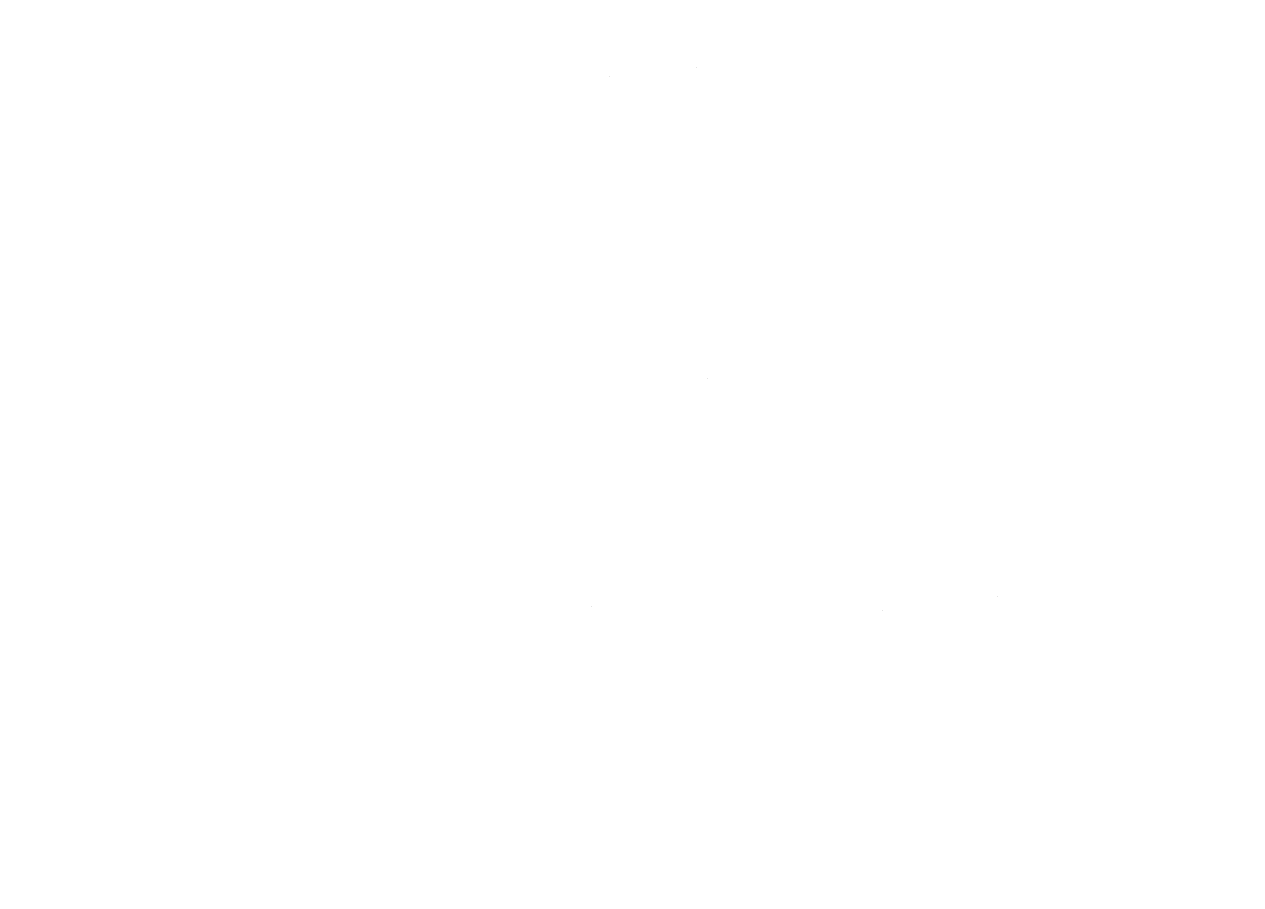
# Model space of a CAD drawing. Extents: x 0.2 to 49.5, y 17.6 to 52.5.
# Drawn here: x 41.946 to 43.471, y 48.67 to 49.749 of the extents above; entities that cross this region are included whole.
import ezdxf

# ---------------------------------------------------------------- set-up
doc = ezdxf.new("R2010")
doc.units = 0
doc.layers.get('0').update_dxf_attribs({"linetype": 'CONTINUOUS'})

msp = doc.modelspace()

# ---------------------------------------------------------------- linework, layer by layer
at = {"color": 7, "const_width": 0.0000000783}
for points in [[(41.9397, 49.5997), (41.9465, 49.6023), (41.9525, 49.6057), (41.9574, 49.6098), (41.9612, 49.6146), (41.9642, 49.62), (41.9665, 49.626), (41.9681, 49.6327), (41.9688, 49.6384), (41.9692, 49.6463), (41.9693, 49.6565), (41.9693, 49.7454), (41.9473, 49.7454), (41.9473, 49.6575), (41.947, 49.6483), (41.9461, 49.6409)], [(42.0513, 49.7235), (42.0545, 49.7452), (42.0485, 49.7464), (42.0429, 49.7471), (42.0378, 49.7473), (42.0304, 49.7469), (42.0242, 49.7455), (42.0192, 49.7431), (42.0152, 49.74), (42.0121, 49.7363), (42.0099, 49.732), (42.0084, 49.7257), (42.0075, 49.7161), (42.0072, 49.7031), (42.0072, 49.6199), (41.991, 49.6199), (41.991, 49.6008), (42.0072, 49.6008), (42.0072, 49.565), (42.0291, 49.5503), (42.0291, 49.6008), (42.0513, 49.6008), (42.0513, 49.6199), (42.0291, 49.6199), (42.0291, 49.7044), (42.0292, 49.7106), (42.0296, 49.7151), (42.0303, 49.7179), (42.0312, 49.7198), (42.0325, 49.7214), (42.0341, 49.7227), (42.0361, 49.7237), (42.0386, 49.7243), (42.0416, 49.7245), (42.0443, 49.7244), (42.0475, 49.724), (42.0513, 49.7235)], [(42.0646, 49.6731), (42.0669, 49.6487), (42.0736, 49.6288), (42.0847, 49.6136), (42.0967, 49.6047), (42.1104, 49.5994), (42.1257, 49.5976), (42.1425, 49.5998), (42.1571, 49.6063), (42.1695, 49.6171), (42.179, 49.6318), (42.1847, 49.6498), (42.1866, 49.6711), (42.1857, 49.6884), (42.1832, 49.703), (42.179, 49.715), (42.1732, 49.7249), (42.1659, 49.7332), (42.1571, 49.7398), (42.1472, 49.7448), (42.1367, 49.7477), (42.1257, 49.7487), (42.1086, 49.7465), (42.0939, 49.74), (42.0815, 49.7292), (42.0721, 49.7143), (42.0665, 49.6956), (42.0646, 49.6731)], [(42.3015, 49.6989), (42.3243, 49.702), (42.3197, 49.7157), (42.313, 49.7272), (42.3043, 49.7364), (42.2937, 49.7432), (42.2813, 49.7473), (42.2671, 49.7487), (42.2493, 49.7465), (42.2342, 49.74), (42.2218, 49.7292), (42.2125, 49.7144), (42.2069, 49.6961), (42.2051, 49.6744), (42.2069, 49.6519), (42.2126, 49.633), (42.222, 49.6177), (42.2344, 49.6065), (42.249, 49.5998), (42.2658, 49.5976), (42.2822, 49.5998), (42.2964, 49.6064), (42.3085, 49.6173), (42.3177, 49.6323), (42.3232, 49.6508), (42.325, 49.6729), (42.325, 49.6746), (42.325, 49.6767), (42.3249, 49.6794), (42.2278, 49.6794), (42.2297, 49.694), (42.2338, 49.7062), (42.24, 49.7159), (42.2478, 49.7229), (42.2569, 49.7271), (42.2672, 49.7285), (42.2749, 49.7278), (42.2818, 49.7254), (42.2879, 49.7215), (42.2932, 49.7158), (42.2977, 49.7083), (42.3015, 49.6989)], [(42.3431, 49.7023), (42.365, 49.6985), (42.3669, 49.7074), (42.3703, 49.7149), (42.3752, 49.7208), (42.3815, 49.7251), (42.3893, 49.7277), (42.3986, 49.7285), (42.4079, 49.7278), (42.4154, 49.7255), (42.4212, 49.7217), (42.4253, 49.7168), (42.4277, 49.7114), (42.4285, 49.7055), (42.4278, 49.7004), (42.4257, 49.696), (42.4221, 49.6925), (42.4175, 49.6901), (42.41, 49.6873), (42.3995, 49.6842), (42.385, 49.6798), (42.3738, 49.6759), (42.3659, 49.6724), (42.3601, 49.6687), (42.3554, 49.6641), (42.3517, 49.6586), (42.349, 49.6526), (42.3474, 49.6461), (42.3468, 49.6392), (42.3473, 49.633), (42.3486, 49.627), (42.3508, 49.6213), (42.3538, 49.6162), (42.3574, 49.6116), (42.3616, 49.6077), (42.3655, 49.605), (42.3702, 49.6026), (42.3757, 49.6005), (42.3817, 49.5989), (42.3881, 49.5979), (42.3947, 49.5976), (42.4045, 49.5981), (42.4135, 49.5998), (42.4216, 49.6025), (42.4287, 49.6061), (42.4344, 49.6106), (42.4387, 49.6158), (42.442, 49.622), (42.4445, 49.6294), (42.4463, 49.6381), (42.4247, 49.6414), (42.4231, 49.6345), (42.4203, 49.6287), (42.4162, 49.624), (42.4109, 49.6205), (42.4042, 49.6184), (42.3963, 49.6177), (42.3872, 49.6183), (42.3799, 49.6202), (42.3746, 49.6233), (42.371, 49.6272), (42.3689, 49.6316), (42.3681, 49.6364), (42.3684, 49.6395), (42.3693, 49.6423), (42.3708, 49.645), (42.373, 49.6474), (42.3758, 49.6496), (42.3793, 49.6515), (42.3829, 49.6528), (42.3894, 49.6549), (42.3988, 49.6578), (42.4128, 49.6621), (42.4237, 49.6659), (42.4314, 49.6691), (42.4371, 49.6725), (42.442, 49.6768), (42.4459, 49.682), (42.4489, 49.6881), (42.4506, 49.6951), (42.4512, 49.703), (42.4505, 49.711), (42.4484, 49.7187), (42.4448, 49.726), (42.4399, 49.7327), (42.4337, 49.7383), (42.4262, 49.7428), (42.4178, 49.7461), (42.4086, 49.748), (42.3988, 49.7487), (42.3832, 49.7474), (42.3703, 49.7435), (42.3601, 49.737), (42.3523, 49.7279), (42.3467, 49.7164), (42.3431, 49.7023)], [(42.5256, 49.7235), (42.5288, 49.7452), (42.5228, 49.7464), (42.5172, 49.7471), (42.5121, 49.7473), (42.5047, 49.7469), (42.4985, 49.7455), (42.4935, 49.7431), (42.4895, 49.74), (42.4864, 49.7363), (42.4842, 49.732), (42.4827, 49.7257), (42.4818, 49.7161), (42.4815, 49.7031), (42.4815, 49.6199), (42.4653, 49.6199), (42.4653, 49.6008), (42.4815, 49.6008), (42.4815, 49.565), (42.5034, 49.5503), (42.5034, 49.6008), (42.5256, 49.6008), (42.5256, 49.6199), (42.5034, 49.6199), (42.5034, 49.7044), (42.5035, 49.7106), (42.5039, 49.7151), (42.5046, 49.7179), (42.5055, 49.7198), (42.5068, 49.7214), (42.5084, 49.7227), (42.5104, 49.7237), (42.5129, 49.7243), (42.5159, 49.7245), (42.5186, 49.7244), (42.5218, 49.724), (42.5256, 49.7235)], [(42.5469, 49.7454), (42.5469, 49.6008), (42.5668, 49.6008), (42.5668, 49.6228), (42.5717, 49.6137), (42.5764, 49.6069), (42.5808, 49.6025), (42.5852, 49.5998), (42.5899, 49.5981), (42.5949, 49.5976), (42.6024, 49.5985), (42.61, 49.6011), (42.6176, 49.6055), (42.61, 49.6282), (42.6046, 49.6253), (42.5992, 49.6235), (42.5938, 49.6229), (42.5892, 49.6234), (42.5848, 49.625), (42.5808, 49.6277), (42.5774, 49.6314), (42.5746, 49.6358), (42.5726, 49.6411), (42.5706, 49.6501), (42.5694, 49.6597), (42.569, 49.6697), (42.569, 49.7454), (42.5469, 49.7454)], [(42.6308, 49.6008), (42.6529, 49.6008), (42.6529, 49.7454), (42.6308, 49.7454), (42.6308, 49.6008)], [(42.7714, 49.6925), (42.7931, 49.6956), (42.7895, 49.711), (42.7834, 49.724), (42.7749, 49.7346), (42.7644, 49.7424), (42.7524, 49.7471), (42.7389, 49.7487), (42.7223, 49.7465), (42.7079, 49.7401), (42.696, 49.7293), (42.6869, 49.7145), (42.6815, 49.696), (42.6797, 49.6737), (42.6805, 49.6587), (42.6828, 49.6451), (42.6867, 49.6327), (42.6922, 49.622), (42.6993, 49.6132), (42.708, 49.6064), (42.7178, 49.6015), (42.7281, 49.5986), (42.739, 49.5976), (42.7523, 49.5989), (42.7639, 49.6029), (42.7737, 49.6095), (42.7816, 49.6185), (42.7874, 49.6298), (42.791, 49.6433), (42.7695, 49.647), (42.767, 49.6381), (42.7634, 49.6308), (42.7587, 49.6251), (42.7531, 49.621), (42.7469, 49.6185), (42.7399, 49.6177), (42.7295, 49.6192), (42.7204, 49.6236), (42.7128, 49.631), (42.707, 49.6416), (42.7035, 49.6556), (42.7024, 49.673), (42.7035, 49.6907), (42.7069, 49.7048), (42.7124, 49.7153), (42.7198, 49.7227), (42.7286, 49.7271), (42.7387, 49.7285), (42.7468, 49.7276), (42.7541, 49.7246), (42.7603, 49.7197), (42.7654, 49.7127), (42.7691, 49.7037), (42.7714, 49.6925)], [(42.8601, 49.7235), (42.8633, 49.7452), (42.8573, 49.7464), (42.8517, 49.7471), (42.8466, 49.7473), (42.8392, 49.7469), (42.833, 49.7455), (42.828, 49.7431), (42.824, 49.74), (42.8209, 49.7363), (42.8187, 49.732), (42.8172, 49.7257), (42.8163, 49.7161), (42.816, 49.7031), (42.816, 49.6199), (42.7998, 49.6199), (42.7998, 49.6008), (42.816, 49.6008), (42.816, 49.565), (42.8379, 49.5503), (42.8379, 49.6008), (42.8601, 49.6008), (42.8601, 49.6199), (42.8379, 49.6199), (42.8379, 49.7044), (42.838, 49.7106), (42.8384, 49.7151), (42.8391, 49.7179), (42.84, 49.7198), (42.8413, 49.7214), (42.8429, 49.7227), (42.8449, 49.7237), (42.8474, 49.7243), (42.8504, 49.7245), (42.8531, 49.7244), (42.8563, 49.724), (42.8601, 49.7235)], [(42.8734, 49.6731), (42.8757, 49.6487), (42.8824, 49.6288), (42.8935, 49.6136), (42.9055, 49.6047), (42.9192, 49.5994), (42.9345, 49.5976), (42.9513, 49.5998), (42.9659, 49.6063), (42.9783, 49.6171), (42.9878, 49.6318), (42.9935, 49.6498), (42.9953, 49.6711), (42.9945, 49.6884), (42.992, 49.703), (42.9878, 49.715), (42.982, 49.7249), (42.9747, 49.7332), (42.9659, 49.7398), (42.956, 49.7448), (42.9455, 49.7477), (42.9345, 49.7487), (42.9174, 49.7465), (42.9027, 49.74), (42.8903, 49.7292), (42.8809, 49.7143), (42.8753, 49.6956), (42.8734, 49.6731)], [(43.1753, 49.7454), (43.1753, 49.7272), (43.1658, 49.7391), (43.1537, 49.7463), (43.1389, 49.7487), (43.1289, 49.7476), (43.1193, 49.7445), (43.1103, 49.7392), (43.1023, 49.732), (43.0956, 49.7231), (43.0901, 49.7125), (43.0861, 49.7006), (43.0838, 49.6875), (43.083, 49.6733), (43.0837, 49.6593), (43.0858, 49.6462), (43.0894, 49.634), (43.0945, 49.6232), (43.101, 49.6142), (43.1089, 49.607), (43.1179, 49.6018), (43.1276, 49.5986), (43.138, 49.5976), (43.1455, 49.5982), (43.1525, 49.6), (43.1589, 49.6031), (43.1647, 49.6071), (43.1696, 49.6119), (43.1739, 49.6175), (43.1739, 49.5458), (43.1958, 49.5458), (43.1958, 49.7454), (43.1753, 49.7454)], [(43.3196, 49.6989), (43.3423, 49.702), (43.3377, 49.7157), (43.3311, 49.7272), (43.3224, 49.7364), (43.3118, 49.7432), (43.2993, 49.7473), (43.2851, 49.7487), (43.2674, 49.7465), (43.2523, 49.74), (43.2398, 49.7292), (43.2306, 49.7144), (43.225, 49.6961), (43.2231, 49.6744), (43.225, 49.6519), (43.2306, 49.633), (43.24, 49.6177), (43.2524, 49.6065), (43.267, 49.5998), (43.2839, 49.5976), (43.3002, 49.5998), (43.3144, 49.6064), (43.3265, 49.6173), (43.3357, 49.6323), (43.3412, 49.6508), (43.3431, 49.6729), (43.3431, 49.6746), (43.343, 49.6767), (43.343, 49.6794), (43.2459, 49.6794), (43.2478, 49.694), (43.2518, 49.7062), (43.258, 49.7159), (43.2659, 49.7229), (43.275, 49.7271), (43.2852, 49.7285), (43.2929, 49.7278), (43.2998, 49.7254), (43.306, 49.7215), (43.3113, 49.7158), (43.3158, 49.7083), (43.3196, 49.6989)], [(42.0873, 49.6731), (42.0885, 49.6901), (42.0922, 49.704), (42.0982, 49.7147), (42.1061, 49.7224), (42.1153, 49.727), (42.1257, 49.7285), (42.136, 49.727), (42.1451, 49.7224), (42.153, 49.7147), (42.159, 49.7038), (42.1627, 49.6897), (42.1639, 49.6723), (42.1627, 49.6559), (42.159, 49.6423), (42.1529, 49.6317), (42.145, 49.624), (42.1359, 49.6194), (42.1257, 49.6179), (42.1153, 49.6194), (42.1061, 49.624), (42.0982, 49.6316), (42.0922, 49.6423), (42.0885, 49.6562), (42.0873, 49.6731)], [(42.8961, 49.6731), (42.8973, 49.6901), (42.9009, 49.704), (42.907, 49.7147), (42.9149, 49.7224), (42.9241, 49.727), (42.9345, 49.7285), (42.9448, 49.727), (42.9539, 49.7224), (42.9618, 49.7147), (42.9678, 49.7038), (42.9715, 49.6897), (42.9727, 49.6723), (42.9715, 49.6559), (42.9678, 49.6423), (42.9617, 49.6317), (42.9538, 49.624), (42.9447, 49.6194), (42.9345, 49.6179), (42.9241, 49.6194), (42.9149, 49.624), (42.907, 49.6316), (42.9009, 49.6423), (42.8973, 49.6562), (42.8961, 49.6731)], [(43.1056, 49.6733), (43.1068, 49.6902), (43.1103, 49.7041), (43.1162, 49.7148), (43.1236, 49.7224), (43.1319, 49.727), (43.141, 49.7285), (43.1502, 49.7271), (43.1584, 49.7227), (43.1656, 49.7154), (43.1712, 49.7051), (43.1746, 49.6918), (43.1757, 49.6753), (43.1746, 49.6573), (43.1711, 49.6428), (43.1654, 49.6318), (43.158, 49.624), (43.1496, 49.6194), (43.1401, 49.6179), (43.1308, 49.6193), (43.1226, 49.6238), (43.1155, 49.6312), (43.11, 49.6418), (43.1067, 49.6558), (43.1056, 49.6733)], [(42.3017, 49.6593), (42.3002, 49.6481), (42.2974, 49.639), (42.2934, 49.6319), (42.2857, 49.624), (42.2766, 49.6193), (42.2661, 49.6177), (42.2565, 49.619), (42.248, 49.6228), (42.2405, 49.629), (42.2347, 49.6374), (42.2308, 49.6475), (42.2291, 49.6593), (42.3017, 49.6593)], [(43.3198, 49.6593), (43.3182, 49.6481), (43.3154, 49.639), (43.3115, 49.6319), (43.3037, 49.624), (43.2946, 49.6193), (43.2841, 49.6177), (43.2746, 49.619), (43.266, 49.6228), (43.2586, 49.629), (43.2527, 49.6374), (43.2489, 49.6475), (43.2471, 49.6593), (43.3198, 49.6593)], [(42.6308, 49.574), (42.6308, 49.5458), (42.6529, 49.5458), (42.6529, 49.574), (42.6308, 49.574)], [(42.288, 49.4519), (42.288, 49.424), (42.3131, 49.424), (42.3131, 49.4519), (42.3126, 49.4615), (42.3109, 49.4698), (42.3082, 49.4768), (42.3043, 49.4826), (42.2991, 49.4875), (42.2927, 49.4914), (42.2865, 49.4809), (42.2908, 49.4783), (42.2942, 49.475), (42.2968, 49.4709), (42.2987, 49.4659), (42.2999, 49.4595), (42.3005, 49.4519), (42.288, 49.4519)], [(42.0225, 49.4519), (42.0225, 49.3264), (42.003, 49.3264), (42.003, 49.3073), (42.0225, 49.3073), (42.0225, 49.292), (42.0228, 49.2831), (42.0235, 49.2759), (42.0248, 49.2703), (42.0275, 49.2644), (42.0312, 49.2592), (42.036, 49.2549), (42.0421, 49.2516), (42.0496, 49.2496), (42.0585, 49.2489), (42.0649, 49.2492), (42.0718, 49.25), (42.0791, 49.2514), (42.0758, 49.2728), (42.0713, 49.272), (42.067, 49.2716), (42.0628, 49.2714), (42.0568, 49.2719), (42.052, 49.2735), (42.0486, 49.2762), (42.0463, 49.2803), (42.0449, 49.2862), (42.0444, 49.294), (42.0444, 49.3073), (42.0698, 49.3073), (42.0698, 49.3264), (42.0444, 49.3264), (42.0444, 49.4519), (42.0225, 49.4519)], [(42.0871, 49.3073), (42.1091, 49.3073), (42.1091, 49.4519), (42.0871, 49.4519), (42.0871, 49.3073)], [(42.1427, 49.4519), (42.1427, 49.3073), (42.1625, 49.3073), (42.1625, 49.3279), (42.1735, 49.3147), (42.1873, 49.3067), (42.204, 49.3041), (42.2116, 49.3046), (42.2188, 49.3062), (42.2256, 49.3088), (42.2316, 49.3122), (42.2365, 49.3163), (42.2403, 49.3211), (42.2433, 49.3265), (42.2456, 49.3325), (42.2472, 49.3392), (42.2479, 49.3449), (42.2483, 49.3528), (42.2484, 49.363), (42.2484, 49.4519), (42.2264, 49.4519), (42.2264, 49.364), (42.2261, 49.3548), (42.2252, 49.3474), (42.2238, 49.3416), (42.2216, 49.337), (42.2186, 49.333), (42.2147, 49.3297), (42.2101, 49.3273), (42.2049, 49.3258), (42.1993, 49.3253), (42.1903, 49.3264), (42.1822, 49.3297), (42.175, 49.3353), (42.1693, 49.3439), (42.1659, 49.3564), (42.1647, 49.373), (42.1647, 49.4519), (42.1427, 49.4519)], [(42.3431, 49.4088), (42.365, 49.405), (42.3669, 49.4139), (42.3703, 49.4214), (42.3752, 49.4273), (42.3815, 49.4316), (42.3893, 49.4342), (42.3986, 49.435), (42.4079, 49.4343), (42.4154, 49.432), (42.4212, 49.4282), (42.4253, 49.4233), (42.4277, 49.4179), (42.4285, 49.412), (42.4278, 49.4069), (42.4257, 49.4025), (42.4221, 49.399), (42.4175, 49.3966), (42.41, 49.3938), (42.3995, 49.3907), (42.385, 49.3863), (42.3738, 49.3824), (42.3659, 49.3789), (42.3601, 49.3752), (42.3554, 49.3706), (42.3517, 49.3651), (42.349, 49.3591), (42.3474, 49.3526), (42.3468, 49.3457), (42.3473, 49.3395), (42.3486, 49.3335), (42.3508, 49.3278), (42.3538, 49.3227), (42.3574, 49.3181), (42.3616, 49.3142), (42.3655, 49.3115), (42.3702, 49.3091), (42.3757, 49.307), (42.3817, 49.3054), (42.3881, 49.3044), (42.3947, 49.3041), (42.4045, 49.3046), (42.4135, 49.3063), (42.4216, 49.309), (42.4287, 49.3126), (42.4344, 49.3171), (42.4387, 49.3223), (42.442, 49.3285), (42.4445, 49.3359), (42.4463, 49.3446), (42.4247, 49.3479), (42.4231, 49.341), (42.4203, 49.3352), (42.4162, 49.3305), (42.4109, 49.327), (42.4042, 49.3249), (42.3963, 49.3242), (42.3872, 49.3248), (42.3799, 49.3267), (42.3746, 49.3298), (42.371, 49.3337), (42.3689, 49.3381), (42.3681, 49.3429), (42.3684, 49.3459), (42.3693, 49.3488), (42.3708, 49.3515), (42.373, 49.3539), (42.3758, 49.3561), (42.3793, 49.358), (42.3829, 49.3593), (42.3894, 49.3614), (42.3988, 49.3643), (42.4128, 49.3686), (42.4237, 49.3724), (42.4314, 49.3756), (42.4371, 49.379), (42.442, 49.3833), (42.4459, 49.3885), (42.4489, 49.3946), (42.4506, 49.4016), (42.4512, 49.4095), (42.4505, 49.4175), (42.4484, 49.4252), (42.4448, 49.4325), (42.4399, 49.4392), (42.4337, 49.4448), (42.4262, 49.4493), (42.4178, 49.4526), (42.4086, 49.4545), (42.3988, 49.4552), (42.3832, 49.4539), (42.3703, 49.45), (42.3601, 49.4435), (42.3523, 49.4344), (42.3467, 49.4229), (42.3431, 49.4088)], [(42.4776, 49.3073), (42.4996, 49.3073), (42.4996, 49.4519), (42.4776, 49.4519), (42.4776, 49.3073)], [(42.5332, 49.4519), (42.5332, 49.3073), (42.553, 49.3073), (42.553, 49.3279), (42.564, 49.3147), (42.5778, 49.3067), (42.5944, 49.3041), (42.6021, 49.3046), (42.6093, 49.3062), (42.6161, 49.3088), (42.6221, 49.3122), (42.627, 49.3163), (42.6308, 49.3211), (42.6338, 49.3265), (42.6361, 49.3325), (42.6377, 49.3392), (42.6384, 49.3449), (42.6388, 49.3528), (42.6389, 49.363), (42.6389, 49.4519), (42.6169, 49.4519), (42.6169, 49.364), (42.6166, 49.3548), (42.6157, 49.3474), (42.6143, 49.3416), (42.6121, 49.337), (42.6091, 49.333), (42.6052, 49.3297), (42.6005, 49.3273), (42.5954, 49.3258), (42.5898, 49.3253), (42.5808, 49.3264), (42.5727, 49.3297), (42.5655, 49.3353), (42.5598, 49.3439), (42.5564, 49.3564), (42.5552, 49.373), (42.5552, 49.4519), (42.5332, 49.4519)], [(42.8315, 49.4054), (42.8543, 49.4085), (42.8497, 49.4222), (42.843, 49.4337), (42.8343, 49.4429), (42.8237, 49.4497), (42.8113, 49.4538), (42.7971, 49.4552), (42.7794, 49.453), (42.7643, 49.4465), (42.7518, 49.4357), (42.7425, 49.4209), (42.737, 49.4026), (42.7351, 49.3809), (42.737, 49.3584), (42.7426, 49.3395), (42.752, 49.3242), (42.7644, 49.313), (42.779, 49.3063), (42.7959, 49.3041), (42.8122, 49.3063), (42.8264, 49.3129), (42.8385, 49.3238), (42.8477, 49.3388), (42.8532, 49.3573), (42.8551, 49.3794), (42.855, 49.3811), (42.855, 49.3832), (42.8549, 49.3859), (42.7579, 49.3859), (42.7598, 49.4005), (42.7638, 49.4127), (42.77, 49.4224), (42.7779, 49.4294), (42.787, 49.4336), (42.7972, 49.435), (42.8049, 49.4343), (42.8118, 49.4319), (42.8179, 49.428), (42.8233, 49.4223), (42.8278, 49.4148), (42.8315, 49.4054)], [(42.8815, 49.4519), (42.8815, 49.2523), (42.9036, 49.2523), (42.9036, 49.4519), (42.8815, 49.4519)], [(43.0924, 49.399), (43.1141, 49.4021), (43.1105, 49.4175), (43.1044, 49.4305), (43.0959, 49.4411), (43.0854, 49.4489), (43.0734, 49.4536), (43.0599, 49.4552), (43.0433, 49.453), (43.029, 49.4466), (43.017, 49.4358), (43.008, 49.421), (43.0025, 49.4025), (43.0007, 49.3802), (43.0015, 49.3652), (43.0038, 49.3516), (43.0077, 49.3392), (43.0132, 49.3285), (43.0203, 49.3197), (43.029, 49.3129), (43.0388, 49.308), (43.0491, 49.3051), (43.06, 49.3041), (43.0733, 49.3054), (43.0849, 49.3094), (43.0947, 49.316), (43.1026, 49.325), (43.1084, 49.3363), (43.112, 49.3498), (43.0906, 49.3535), (43.088, 49.3446), (43.0844, 49.3373), (43.0797, 49.3316), (43.0742, 49.3275), (43.0679, 49.325), (43.0609, 49.3242), (43.0505, 49.3257), (43.0415, 49.3301), (43.0338, 49.3375), (43.028, 49.3481), (43.0246, 49.3621), (43.0234, 49.3795), (43.0245, 49.3972), (43.0279, 49.4113), (43.0335, 49.4218), (43.0408, 49.4292), (43.0496, 49.4336), (43.0597, 49.435), (43.0679, 49.4341), (43.0751, 49.4311), (43.0814, 49.4262), (43.0865, 49.4192), (43.0901, 49.4102), (43.0924, 49.399)], [(43.1247, 49.3796), (43.127, 49.3552), (43.1337, 49.3353), (43.1448, 49.3201), (43.1568, 49.3112), (43.1705, 49.3059), (43.1858, 49.3041), (43.2026, 49.3062), (43.2172, 49.3128), (43.2296, 49.3236), (43.2391, 49.3383), (43.2448, 49.3563), (43.2466, 49.3776), (43.2458, 49.3949), (43.2433, 49.4095), (43.2391, 49.4215), (43.2333, 49.4314), (43.226, 49.4397), (43.2172, 49.4463), (43.2073, 49.4513), (43.1968, 49.4542), (43.1858, 49.4552), (43.1687, 49.453), (43.154, 49.4465), (43.1416, 49.4357), (43.1322, 49.4208), (43.1266, 49.4021), (43.1247, 49.3796)], [(43.2725, 49.4519), (43.2725, 49.3073), (43.2924, 49.3073), (43.2924, 49.3279), (43.3033, 49.3147), (43.3171, 49.3067), (43.3338, 49.3041), (43.3414, 49.3046), (43.3486, 49.3062), (43.3554, 49.3088), (43.3614, 49.3122), (43.3663, 49.3163), (43.3702, 49.3211), (43.3731, 49.3265), (43.3754, 49.3325), (43.377, 49.3392), (43.3777, 49.3449), (43.3781, 49.3528), (43.3782, 49.363), (43.3782, 49.4519), (43.3562, 49.4519), (43.3562, 49.364), (43.3559, 49.3548), (43.355, 49.3474), (43.3536, 49.3416), (43.3515, 49.337), (43.3484, 49.333), (43.3445, 49.3297), (43.3399, 49.3273), (43.3347, 49.3258), (43.3291, 49.3253), (43.3201, 49.3264), (43.312, 49.3297), (43.3048, 49.3353), (43.2991, 49.3439), (43.2957, 49.3564), (43.2946, 49.373), (43.2946, 49.4519), (43.2725, 49.4519)], [(43.1474, 49.3796), (43.1486, 49.3966), (43.1522, 49.4105), (43.1583, 49.4212), (43.1662, 49.4289), (43.1754, 49.4335), (43.1858, 49.435), (43.1961, 49.4335), (43.2052, 49.4289), (43.2131, 49.4212), (43.2191, 49.4103), (43.2228, 49.3962), (43.224, 49.3788), (43.2228, 49.3624), (43.2191, 49.3488), (43.213, 49.3382), (43.2051, 49.3305), (43.196, 49.3259), (43.1858, 49.3244), (43.1754, 49.3259), (43.1662, 49.3305), (43.1583, 49.3381), (43.1522, 49.3488), (43.1486, 49.3627), (43.1474, 49.3796)], [(43.4035, 49.392), (43.4035, 49.3674), (43.4712, 49.3674), (43.4712, 49.392), (43.4035, 49.392)], [(42.8318, 49.3657), (42.8302, 49.3546), (42.8274, 49.3455), (42.8234, 49.3384), (42.8157, 49.3305), (42.8066, 49.3258), (42.7961, 49.3242), (42.7865, 49.3255), (42.778, 49.3292), (42.7706, 49.3355), (42.7647, 49.3439), (42.7609, 49.354), (42.7591, 49.3657), (42.8318, 49.3657)], [(42.0871, 49.2805), (42.0871, 49.2523), (42.1091, 49.2523), (42.1091, 49.2805), (42.0871, 49.2805)], [(42.4776, 49.2805), (42.4776, 49.2523), (42.4996, 49.2523), (42.4996, 49.2805), (42.4776, 49.2805)], [(42.9798, 49.2138), (42.9798, 49.0138), (42.9999, 49.0138), (42.9999, 49.0326), (43.0048, 49.0259), (43.0102, 49.0204), (43.0159, 49.0161), (43.0223, 49.013), (43.0295, 49.0112), (43.0376, 49.0106), (43.0483, 49.0116), (43.0581, 49.0148), (43.067, 49.0201), (43.0748, 49.0273), (43.0812, 49.0363), (43.0863, 49.047), (43.0899, 49.0589), (43.092, 49.0716), (43.0928, 49.085), (43.092, 49.0993), (43.0896, 49.1127), (43.0856, 49.125), (43.0801, 49.1359), (43.0731, 49.145), (43.0648, 49.1522), (43.0555, 49.1575), (43.0459, 49.1606), (43.036, 49.1617), (43.0289, 49.1611), (43.0223, 49.1594), (43.0162, 49.1565), (43.0107, 49.1528), (43.0059, 49.1484), (43.0018, 49.1434), (43.0018, 49.2138), (42.9798, 49.2138)], [(42.023, 49.0861), (42.0252, 49.0617), (42.0319, 49.0418), (42.0431, 49.0266), (42.0551, 49.0177), (42.0687, 49.0124), (42.084, 49.0106), (42.1008, 49.0127), (42.1154, 49.0193), (42.1279, 49.0301), (42.1373, 49.0448), (42.143, 49.0628), (42.1449, 49.0841), (42.1441, 49.1014), (42.1415, 49.116), (42.1374, 49.128), (42.1316, 49.1379), (42.1243, 49.1461), (42.1154, 49.1528), (42.1055, 49.1578), (42.0951, 49.1607), (42.084, 49.1617), (42.0669, 49.1595), (42.0522, 49.153), (42.0398, 49.1422), (42.0305, 49.1273), (42.0249, 49.1086), (42.023, 49.0861)], [(42.3295, 49.1119), (42.3523, 49.115), (42.3477, 49.1287), (42.3411, 49.1402), (42.3324, 49.1494), (42.3217, 49.1562), (42.3093, 49.1603), (42.2951, 49.1617), (42.2774, 49.1595), (42.2623, 49.153), (42.2498, 49.1422), (42.2405, 49.1274), (42.235, 49.1091), (42.2331, 49.0874), (42.235, 49.0649), (42.2406, 49.046), (42.25, 49.0307), (42.2624, 49.0195), (42.277, 49.0128), (42.2939, 49.0106), (42.3102, 49.0128), (42.3244, 49.0194), (42.3365, 49.0303), (42.3457, 49.0453), (42.3512, 49.0638), (42.3531, 49.0859), (42.3531, 49.0876), (42.353, 49.0897), (42.3529, 49.0924), (42.2559, 49.0924), (42.2578, 49.107), (42.2618, 49.1192), (42.268, 49.1289), (42.2759, 49.1359), (42.285, 49.1401), (42.2952, 49.1415), (42.3029, 49.1408), (42.3098, 49.1384), (42.3159, 49.1345), (42.3213, 49.1288), (42.3258, 49.1213), (42.3295, 49.1119)], [(42.5908, 49.1584), (42.5908, 49.1372), (42.5794, 49.1508), (42.5657, 49.159), (42.5495, 49.1617), (42.542, 49.1611), (42.5348, 49.1595), (42.528, 49.1568), (42.5219, 49.1532), (42.5169, 49.1491), (42.5131, 49.1445), (42.5102, 49.1392), (42.508, 49.1331), (42.5063, 49.1263), (42.5056, 49.1205), (42.5051, 49.1129), (42.505, 49.1034), (42.505, 49.0138), (42.5271, 49.0138), (42.5271, 49.094), (42.5272, 49.1054), (42.5277, 49.1141), (42.5284, 49.1199), (42.5303, 49.1259), (42.5332, 49.1309), (42.5372, 49.1351), (42.5421, 49.1381), (42.5476, 49.14), (42.5539, 49.1406), (42.5604, 49.14), (42.5666, 49.1381), (42.5725, 49.1349), (42.5777, 49.1307), (42.5819, 49.1256), (42.5848, 49.1196), (42.5868, 49.1121), (42.588, 49.1027), (42.5884, 49.0913), (42.5884, 49.0138), (42.6105, 49.0138), (42.6105, 49.1584), (42.5908, 49.1584)], [(42.6362, 49.1153), (42.658, 49.1115), (42.66, 49.1204), (42.6634, 49.1279), (42.6683, 49.1338), (42.6746, 49.1381), (42.6824, 49.1407), (42.6917, 49.1415), (42.701, 49.1408), (42.7085, 49.1385), (42.7143, 49.1347), (42.7184, 49.1298), (42.7208, 49.1244), (42.7216, 49.1185), (42.7209, 49.1134), (42.7187, 49.109), (42.7151, 49.1055), (42.7106, 49.1031), (42.7031, 49.1003), (42.6926, 49.0972), (42.6781, 49.0928), (42.6669, 49.0889), (42.659, 49.0854), (42.6532, 49.0816), (42.6485, 49.0771), (42.6447, 49.0716), (42.6421, 49.0656), (42.6404, 49.0591), (42.6399, 49.0522), (42.6403, 49.046), (42.6417, 49.04), (42.6439, 49.0343), (42.6469, 49.0292), (42.6505, 49.0246), (42.6547, 49.0207), (42.6586, 49.018), (42.6632, 49.0156), (42.6688, 49.0135), (42.6748, 49.0119), (42.6812, 49.0109), (42.6878, 49.0106), (42.6976, 49.0111), (42.7066, 49.0128), (42.7147, 49.0155), (42.7217, 49.0191), (42.7274, 49.0236), (42.7318, 49.0288), (42.7351, 49.035), (42.7376, 49.0424), (42.7394, 49.0511), (42.7178, 49.0544), (42.7162, 49.0475), (42.7134, 49.0417), (42.7093, 49.037), (42.704, 49.0335), (42.6973, 49.0314), (42.6894, 49.0307), (42.6802, 49.0313), (42.673, 49.0332), (42.6677, 49.0363), (42.6641, 49.0402), (42.6619, 49.0446), (42.6612, 49.0494), (42.6615, 49.0524), (42.6624, 49.0553), (42.6639, 49.058), (42.6661, 49.0604), (42.6689, 49.0626), (42.6724, 49.0645), (42.676, 49.0658), (42.6825, 49.0679), (42.6919, 49.0708), (42.7059, 49.0751), (42.7168, 49.0789), (42.7245, 49.0821), (42.7302, 49.0855), (42.7351, 49.0898), (42.739, 49.095), (42.742, 49.1011), (42.7437, 49.1081), (42.7443, 49.1159), (42.7436, 49.124), (42.7414, 49.1317), (42.7379, 49.139), (42.7329, 49.1457), (42.7268, 49.1513), (42.7193, 49.1558), (42.7109, 49.1591), (42.7017, 49.161), (42.6919, 49.1617), (42.6763, 49.1604), (42.6634, 49.1565), (42.6532, 49.15), (42.6454, 49.1409), (42.6397, 49.1294), (42.6362, 49.1153)], [(42.7623, 49.0861), (42.7645, 49.0617), (42.7712, 49.0418), (42.7824, 49.0266), (42.7944, 49.0177), (42.808, 49.0124), (42.8233, 49.0106), (42.8401, 49.0127), (42.8547, 49.0193), (42.8672, 49.0301), (42.8766, 49.0448), (42.8823, 49.0628), (42.8842, 49.0841), (42.8834, 49.1014), (42.8809, 49.116), (42.8767, 49.128), (42.8709, 49.1379), (42.8636, 49.1461), (42.8547, 49.1528), (42.8449, 49.1578), (42.8344, 49.1607), (42.8233, 49.1617), (42.8063, 49.1595), (42.7915, 49.153), (42.7792, 49.1422), (42.7698, 49.1273), (42.7642, 49.1086), (42.7623, 49.0861)], [(43.2043, 49.1406), (43.1962, 49.1475), (43.1883, 49.153), (43.1807, 49.1569), (43.1729, 49.1596), (43.1648, 49.1612), (43.1563, 49.1617), (43.1432, 49.1604), (43.1322, 49.1565), (43.1234, 49.1501), (43.117, 49.1416), (43.1131, 49.1317), (43.1119, 49.1203), (43.1124, 49.1134), (43.1138, 49.107), (43.1162, 49.1009), (43.1194, 49.0954), (43.1232, 49.0907), (43.1276, 49.0868), (43.1325, 49.0836), (43.1378, 49.0809), (43.1435, 49.0788), (43.1485, 49.0775), (43.1551, 49.0763), (43.1631, 49.0751), (43.1793, 49.0726), (43.1924, 49.0698), (43.2024, 49.0667), (43.2025, 49.0637), (43.2025, 49.0616), (43.2025, 49.0603), (43.2018, 49.0513), (43.1998, 49.0442), (43.1963, 49.0392), (43.1897, 49.0346), (43.1814, 49.0318), (43.1712, 49.0309), (43.1617, 49.0315), (43.154, 49.0336), (43.1482, 49.0369), (43.1437, 49.042), (43.14, 49.0491), (43.1372, 49.0584), (43.1157, 49.0551), (43.1181, 49.0455), (43.1213, 49.0372), (43.1253, 49.0302), (43.1305, 49.0244), (43.137, 49.0196), (43.1448, 49.0157), (43.1538, 49.0128), (43.1636, 49.0111), (43.1744, 49.0106), (43.1848, 49.0111), (43.1938, 49.0125), (43.2014, 49.0149), (43.2078, 49.0181), (43.2129, 49.0217), (43.2168, 49.0259), (43.2197, 49.0307), (43.222, 49.0362), (43.2236, 49.0426), (43.2242, 49.0479), (43.2246, 49.0554), (43.2247, 49.0652), (43.2247, 49.0978), (43.2249, 49.1178), (43.2253, 49.1322), (43.2261, 49.1411), (43.2274, 49.147), (43.2292, 49.1528), (43.2317, 49.1584), (43.2087, 49.1584), (43.2067, 49.1531), (43.2052, 49.1471), (43.2043, 49.1406)], [(43.4274, 49.1406), (43.4193, 49.1475), (43.4114, 49.153), (43.4038, 49.1569), (43.396, 49.1596), (43.3879, 49.1612), (43.3795, 49.1617), (43.3663, 49.1604), (43.3553, 49.1565), (43.3465, 49.1501), (43.3401, 49.1416), (43.3363, 49.1317), (43.335, 49.1203), (43.3355, 49.1134), (43.3369, 49.107), (43.3393, 49.1009), (43.3425, 49.0954), (43.3463, 49.0907), (43.3507, 49.0868), (43.3556, 49.0836), (43.3609, 49.0809), (43.3666, 49.0788), (43.3717, 49.0775), (43.3782, 49.0763), (43.3862, 49.0751), (43.4024, 49.0726), (43.4156, 49.0698), (43.4255, 49.0667), (43.4256, 49.0637), (43.4256, 49.0616), (43.4257, 49.0603), (43.425, 49.0513), (43.4229, 49.0442), (43.4194, 49.0392), (43.4129, 49.0346), (43.4045, 49.0318), (43.3943, 49.0309), (43.3848, 49.0315), (43.3772, 49.0336), (43.3713, 49.0369), (43.3668, 49.042), (43.3632, 49.0491), (43.3604, 49.0584), (43.3388, 49.0551), (43.3412, 49.0455), (43.3444, 49.0372), (43.3485, 49.0302), (43.3536, 49.0244), (43.3601, 49.0196), (43.3679, 49.0157), (43.3769, 49.0128), (43.3867, 49.0111), (43.3975, 49.0106), (43.4079, 49.0111), (43.4169, 49.0125), (43.4246, 49.0149), (43.4309, 49.0181), (43.436, 49.0217), (43.4399, 49.0259), (43.4428, 49.0307), (43.4451, 49.0362), (43.4467, 49.0426), (43.4473, 49.0479), (43.4477, 49.0554), (43.4478, 49.0652), (43.4478, 49.0978), (43.448, 49.1178), (43.4485, 49.1322), (43.4492, 49.1411), (43.4505, 49.147), (43.4523, 49.1528), (43.4548, 49.1584), (43.4318, 49.1584), (43.4298, 49.1531), (43.4283, 49.1471), (43.4274, 49.1406)], [(42.3795, 49.1584), (42.3795, 48.9588), (42.4016, 48.9588), (42.4016, 49.1584), (42.3795, 49.1584)], [(43.2587, 49.1584), (43.2587, 49.0138), (43.2785, 49.0138), (43.2785, 49.0358), (43.2834, 49.0267), (43.2881, 49.0199), (43.2925, 49.0155), (43.297, 49.0128), (43.3017, 49.0111), (43.3067, 49.0106), (43.3142, 49.0115), (43.3217, 49.0141), (43.3294, 49.0185), (43.3218, 49.0412), (43.3164, 49.0383), (43.311, 49.0365), (43.3056, 49.0359), (43.3009, 49.0364), (43.2966, 49.038), (43.2926, 49.0407), (43.2891, 49.0444), (43.2864, 49.0488), (43.2844, 49.0541), (43.2823, 49.0631), (43.2811, 49.0727), (43.2807, 49.0827), (43.2807, 49.1584), (43.2587, 49.1584)], [(42.0457, 49.0861), (42.0469, 49.1031), (42.0505, 49.117), (42.0566, 49.1277), (42.0645, 49.1354), (42.0736, 49.14), (42.084, 49.1415), (42.0943, 49.14), (42.1034, 49.1354), (42.1113, 49.1277), (42.1174, 49.1168), (42.121, 49.1027), (42.1222, 49.0853), (42.121, 49.0689), (42.1174, 49.0553), (42.1113, 49.0447), (42.1034, 49.037), (42.0943, 49.0324), (42.084, 49.0309), (42.0736, 49.0324), (42.0645, 49.037), (42.0566, 49.0446), (42.0505, 49.0553), (42.0469, 49.0692), (42.0457, 49.0861)], [(42.785, 49.0861), (42.7862, 49.1031), (42.7898, 49.117), (42.7959, 49.1277), (42.8038, 49.1354), (42.8129, 49.14), (42.8233, 49.1415), (42.8337, 49.14), (42.8428, 49.1354), (42.8506, 49.1277), (42.8567, 49.1168), (42.8603, 49.1027), (42.8616, 49.0853), (42.8603, 49.0689), (42.8567, 49.0553), (42.8506, 49.0447), (42.8427, 49.037), (42.8336, 49.0324), (42.8233, 49.0309), (42.8129, 49.0324), (42.8038, 49.037), (42.7959, 49.0446), (42.7898, 49.0553), (42.7862, 49.0692), (42.785, 49.0861)], [(42.9998, 49.087), (43.0009, 49.1039), (43.0043, 49.1177), (43.0099, 49.1282), (43.0172, 49.1356), (43.0254, 49.1401), (43.0346, 49.1415), (43.0439, 49.14), (43.0523, 49.1354), (43.0597, 49.1277), (43.0656, 49.1168), (43.069, 49.1026), (43.0702, 49.0849), (43.0691, 49.068), (43.0657, 49.0542), (43.06, 49.0435), (43.0527, 49.0359), (43.0446, 49.0313), (43.0355, 49.0298), (43.0265, 49.0314), (43.0182, 49.0363), (43.0106, 49.0444), (43.0046, 49.0556), (43.001, 49.0698), (42.9998, 49.087)], [(43.2024, 49.0859), (43.1931, 49.0893), (43.1811, 49.0924), (43.1664, 49.0951), (43.1582, 49.0966), (43.1518, 49.0983), (43.1472, 49.1), (43.1437, 49.1021), (43.1408, 49.1048), (43.1385, 49.108), (43.1368, 49.1116), (43.1357, 49.1155), (43.1354, 49.1196), (43.1361, 49.1258), (43.1384, 49.1312), (43.1421, 49.136), (43.1472, 49.1396), (43.1537, 49.1418), (43.1616, 49.1425), (43.1698, 49.1418), (43.1774, 49.1397), (43.1843, 49.1363), (43.1903, 49.1317), (43.1952, 49.126), (43.1989, 49.1194), (43.2008, 49.1129), (43.202, 49.1048), (43.2024, 49.0948), (43.2024, 49.0859)], [(43.4255, 49.0859), (43.4162, 49.0893), (43.4042, 49.0924), (43.3895, 49.0951), (43.3813, 49.0966), (43.3749, 49.0983), (43.3703, 49.1), (43.3668, 49.1021), (43.3639, 49.1048), (43.3616, 49.108), (43.3599, 49.1116), (43.3589, 49.1155), (43.3585, 49.1196), (43.3593, 49.1258), (43.3615, 49.1312), (43.3652, 49.136), (43.3703, 49.1396), (43.3768, 49.1418), (43.3847, 49.1425), (43.3929, 49.1418), (43.4005, 49.1397), (43.4074, 49.1363), (43.4134, 49.1317), (43.4183, 49.126), (43.422, 49.1194), (43.424, 49.1129), (43.4251, 49.1048), (43.4255, 49.0948), (43.4255, 49.0859)], [(42.3298, 49.0722), (42.3282, 49.0611), (42.3254, 49.052), (42.3215, 49.0449), (42.3137, 49.037), (42.3046, 49.0323), (42.2941, 49.0307), (42.2845, 49.032), (42.276, 49.0357), (42.2686, 49.042), (42.2627, 49.0504), (42.2589, 49.0605), (42.2571, 49.0722), (42.3298, 49.0722)], [(41.9435, 48.7282), (41.9474, 48.7324), (41.9503, 48.7372), (41.9526, 48.7427), (41.9542, 48.7491), (41.9549, 48.7544), (41.9552, 48.7619), (41.9553, 48.7717), (41.9553, 48.8043), (41.9555, 48.8243), (41.956, 48.8387), (41.9568, 48.8476), (41.958, 48.8535), (41.9599, 48.8593), (41.9623, 48.8649), (41.9393, 48.8649)], [(42.1074, 48.843), (42.1106, 48.8647), (42.1046, 48.8659), (42.099, 48.8666), (42.0939, 48.8668), (42.0865, 48.8664), (42.0803, 48.865), (42.0753, 48.8626), (42.0713, 48.8595), (42.0682, 48.8558), (42.066, 48.8515), (42.0645, 48.8452), (42.0636, 48.8356), (42.0633, 48.8226), (42.0633, 48.7394), (42.0471, 48.7394), (42.0471, 48.7203), (42.0633, 48.7203), (42.0633, 48.6845), (42.0852, 48.6698), (42.0852, 48.7203), (42.1074, 48.7203), (42.1074, 48.7394), (42.0852, 48.7394), (42.0852, 48.8239), (42.0854, 48.8301), (42.0857, 48.8346), (42.0864, 48.8374), (42.0873, 48.8393), (42.0886, 48.8409), (42.0902, 48.8422), (42.0922, 48.8432), (42.0947, 48.8438), (42.0977, 48.844), (42.1004, 48.8439), (42.1037, 48.8435), (42.1074, 48.843)], [(42.218, 48.8184), (42.2408, 48.8215), (42.2362, 48.8352), (42.2296, 48.8467), (42.2209, 48.8559), (42.2102, 48.8627), (42.1978, 48.8668), (42.1836, 48.8682), (42.1659, 48.866), (42.1508, 48.8595), (42.1383, 48.8487), (42.1291, 48.8339), (42.1235, 48.8156), (42.1216, 48.7939), (42.1235, 48.7714), (42.1291, 48.7525), (42.1385, 48.7372), (42.1509, 48.726), (42.1655, 48.7193), (42.1824, 48.7171), (42.1987, 48.7193), (42.2129, 48.7258), (42.225, 48.7368), (42.2342, 48.7518), (42.2397, 48.7703), (42.2416, 48.7924), (42.2416, 48.7941), (42.2415, 48.7962), (42.2414, 48.7989), (42.1444, 48.7989), (42.1463, 48.8135), (42.1503, 48.8257), (42.1565, 48.8354), (42.1644, 48.8424), (42.1735, 48.8466), (42.1837, 48.848), (42.1914, 48.8473), (42.1983, 48.8449), (42.2044, 48.841), (42.2098, 48.8353), (42.2143, 48.8278), (42.218, 48.8184)], [(42.2683, 48.8649), (42.2683, 48.7203), (42.2881, 48.7203), (42.2881, 48.7423), (42.2931, 48.7332), (42.2977, 48.7264), (42.3022, 48.722), (42.3066, 48.7193), (42.3113, 48.7176), (42.3163, 48.7171), (42.3238, 48.718), (42.3313, 48.7206), (42.339, 48.725), (42.3314, 48.7477), (42.326, 48.7448), (42.3206, 48.743), (42.3152, 48.7424), (42.3106, 48.7429), (42.3062, 48.7445), (42.3022, 48.7472), (42.2987, 48.7509), (42.296, 48.7553), (42.294, 48.7606), (42.292, 48.7696), (42.2907, 48.7792), (42.2903, 48.7892), (42.2903, 48.8649), (42.2683, 48.8649)], [(42.437, 48.812), (42.4587, 48.8151), (42.4551, 48.8305), (42.449, 48.8435), (42.4405, 48.8541), (42.43, 48.8619), (42.418, 48.8666), (42.4045, 48.8682), (42.3879, 48.866), (42.3736, 48.8596), (42.3616, 48.8488), (42.3526, 48.834), (42.3472, 48.8155), (42.3453, 48.7932), (42.3461, 48.7782), (42.3485, 48.7646), (42.3523, 48.7522), (42.3578, 48.7415), (42.3649, 48.7327), (42.3736, 48.7259), (42.3834, 48.721), (42.3937, 48.7181), (42.4047, 48.7171), (42.4179, 48.7184), (42.4295, 48.7224), (42.4393, 48.729), (42.4472, 48.738), (42.453, 48.7493), (42.4566, 48.7628), (42.4352, 48.7665), (42.4326, 48.7576), (42.429, 48.7503), (42.4243, 48.7446), (42.4188, 48.7405), (42.4125, 48.738), (42.4055, 48.7372), (42.3951, 48.7387), (42.3861, 48.7431), (42.3784, 48.7505), (42.3726, 48.7611), (42.3692, 48.7751), (42.368, 48.7925), (42.3691, 48.8102), (42.3725, 48.8243), (42.3781, 48.8348), (42.3854, 48.8422), (42.3942, 48.8466), (42.4043, 48.848), (42.4125, 48.8471), (42.4197, 48.8441), (42.426, 48.8392), (42.4311, 48.8322), (42.4347, 48.8232), (42.437, 48.812)], [(42.5666, 48.8184), (42.5894, 48.8215), (42.5848, 48.8352), (42.5781, 48.8467), (42.5694, 48.8559), (42.5588, 48.8627), (42.5464, 48.8668), (42.5322, 48.8682), (42.5145, 48.866), (42.4994, 48.8595), (42.4869, 48.8487), (42.4776, 48.8339), (42.4721, 48.8156), (42.4702, 48.7939), (42.4721, 48.7714), (42.4777, 48.7525), (42.4871, 48.7372), (42.4995, 48.726), (42.5141, 48.7193), (42.531, 48.7171), (42.5473, 48.7193), (42.5615, 48.7258), (42.5736, 48.7368), (42.5828, 48.7518), (42.5883, 48.7703), (42.5902, 48.7924), (42.5901, 48.7941), (42.5901, 48.7962), (42.59, 48.7989), (42.493, 48.7989), (42.4949, 48.8135), (42.4989, 48.8257), (42.5051, 48.8354), (42.513, 48.8424), (42.5221, 48.8466), (42.5323, 48.848), (42.54, 48.8473), (42.5469, 48.8449), (42.553, 48.841), (42.5584, 48.8353), (42.5629, 48.8278), (42.5666, 48.8184)], [(42.6169, 48.8649), (42.6169, 48.7203), (42.6367, 48.7203), (42.6367, 48.7423), (42.6417, 48.7332), (42.6463, 48.7264), (42.6507, 48.722), (42.6552, 48.7193), (42.6599, 48.7176), (42.6649, 48.7171), (42.6724, 48.718), (42.6799, 48.7206), (42.6876, 48.725), (42.68, 48.7477), (42.6746, 48.7448), (42.6692, 48.743), (42.6638, 48.7424), (42.6591, 48.7429), (42.6548, 48.7445), (42.6508, 48.7472), (42.6473, 48.7509), (42.6446, 48.7553), (42.6426, 48.7606), (42.6406, 48.7696), (42.6393, 48.7792), (42.6389, 48.7892), (42.6389, 48.8649), (42.6169, 48.8649)], [(42.7856, 48.8471), (42.7775, 48.854), (42.7697, 48.8595), (42.762, 48.8634), (42.7543, 48.8661), (42.7462, 48.8677), (42.7377, 48.8682), (42.7245, 48.8669), (42.7135, 48.863), (42.7047, 48.8566), (42.6983, 48.8481), (42.6945, 48.8382), (42.6932, 48.8268), (42.6937, 48.8199), (42.6951, 48.8135), (42.6975, 48.8074), (42.7007, 48.8019), (42.7045, 48.7972), (42.7089, 48.7933), (42.7138, 48.7901), (42.7191, 48.7874), (42.7248, 48.7853), (42.7299, 48.784), (42.7364, 48.7828), (42.7444, 48.7816), (42.7607, 48.7791), (42.7738, 48.7763), (42.7837, 48.7732), (42.7838, 48.7702), (42.7839, 48.7681), (42.7839, 48.7668), (42.7832, 48.7578), (42.7811, 48.7507), (42.7776, 48.7457), (42.7711, 48.7411), (42.7627, 48.7383), (42.7525, 48.7374), (42.743, 48.738), (42.7354, 48.7401), (42.7295, 48.7434), (42.725, 48.7485), (42.7214, 48.7556), (42.7186, 48.7649), (42.697, 48.7616), (42.6994, 48.752), (42.7026, 48.7437), (42.7067, 48.7367), (42.7118, 48.7309), (42.7183, 48.7261), (42.7262, 48.7222), (42.7351, 48.7193), (42.7449, 48.7176), (42.7557, 48.7171), (42.7661, 48.7176), (42.7751, 48.719), (42.7828, 48.7214), (42.7891, 48.7246), (42.7942, 48.7282), (42.7981, 48.7324), (42.801, 48.7372), (42.8033, 48.7427), (42.8049, 48.7491), (42.8056, 48.7544), (42.8059, 48.7619), (42.806, 48.7717), (42.806, 48.8043), (42.8062, 48.8243), (42.8067, 48.8387), (42.8075, 48.8476), (42.8087, 48.8535), (42.8106, 48.8593), (42.813, 48.8649), (42.79, 48.8649), (42.788, 48.8596), (42.7865, 48.8536), (42.7856, 48.8471)], [(42.8314, 48.8218), (42.8532, 48.818), (42.8552, 48.8269), (42.8586, 48.8344), (42.8634, 48.8403), (42.8698, 48.8446), (42.8776, 48.8472), (42.8869, 48.848), (42.8962, 48.8473), (42.9037, 48.845), (42.9095, 48.8412), (42.9135, 48.8363), (42.916, 48.8309), (42.9168, 48.825), (42.9161, 48.8199), (42.9139, 48.8155), (42.9103, 48.812), (42.9058, 48.8096), (42.8983, 48.8068), (42.8878, 48.8037), (42.8733, 48.7993), (42.862, 48.7954), (42.8541, 48.7919), (42.8484, 48.7881), (42.8437, 48.7836), (42.8399, 48.7781), (42.8372, 48.7721), (42.8356, 48.7656), (42.8351, 48.7587), (42.8355, 48.7524), (42.8369, 48.7465), (42.8391, 48.7408), (42.842, 48.7357), (42.8457, 48.7311), (42.8499, 48.7272), (42.8538, 48.7245), (42.8584, 48.7221), (42.8639, 48.72), (42.87, 48.7184), (42.8764, 48.7174), (42.883, 48.7171), (42.8928, 48.7176), (42.9018, 48.7193), (42.9099, 48.722), (42.9169, 48.7256), (42.9226, 48.7301), (42.927, 48.7353), (42.9303, 48.7415), (42.9328, 48.7489), (42.9346, 48.7576), (42.913, 48.7609), (42.9114, 48.754), (42.9086, 48.7482), (42.9045, 48.7435), (42.8992, 48.74), (42.8925, 48.7379), (42.8846, 48.7372), (42.8754, 48.7378), (42.8682, 48.7397), (42.8629, 48.7428), (42.8593, 48.7467), (42.8571, 48.7511), (42.8564, 48.7559), (42.8567, 48.7589), (42.8576, 48.7618), (42.8591, 48.7645), (42.8612, 48.7669), (42.8641, 48.7691), (42.8676, 48.771), (42.8712, 48.7723), (42.8777, 48.7744), (42.887, 48.7772), (42.9011, 48.7816), (42.9119, 48.7854), (42.9197, 48.7886), (42.9254, 48.792), (42.9303, 48.7963), (42.9342, 48.8015), (42.9371, 48.8076), (42.9389, 48.8146), (42.9395, 48.8224), (42.9388, 48.8305), (42.9366, 48.8381), (42.933, 48.8455), (42.9281, 48.8522), (42.9219, 48.8578), (42.9145, 48.8623), (42.906, 48.8656), (42.8969, 48.8675), (42.887, 48.8682), (42.8715, 48.8669), (42.8586, 48.863), (42.8484, 48.8565), (42.8406, 48.8474), (42.8349, 48.8359), (42.8314, 48.8218)], [(42.7837, 48.7924), (42.7744, 48.7958), (42.7624, 48.7989), (42.7477, 48.8016), (42.7395, 48.8031), (42.7331, 48.8048), (42.7285, 48.8065), (42.725, 48.8086), (42.7221, 48.8113), (42.7198, 48.8145), (42.7181, 48.8181), (42.7171, 48.822), (42.7167, 48.8261), (42.7175, 48.8323), (42.7197, 48.8377), (42.7234, 48.8425), (42.7285, 48.8461), (42.7351, 48.8483), (42.7429, 48.849), (42.7511, 48.8483), (42.7587, 48.8462), (42.7656, 48.8428), (42.7716, 48.8382), (42.7765, 48.8325), (42.7802, 48.8259), (42.7822, 48.8194), (42.7834, 48.8113), (42.7837, 48.8013), (42.7837, 48.7924)], [(42.2183, 48.7787), (42.2167, 48.7676), (42.2139, 48.7585), (42.21, 48.7514), (42.2022, 48.7435), (42.1931, 48.7388), (42.1826, 48.7372), (42.173, 48.7385), (42.1645, 48.7422), (42.1571, 48.7485), (42.1512, 48.7569), (42.1474, 48.767), (42.1456, 48.7787), (42.2183, 48.7787)], [(42.5669, 48.7787), (42.5653, 48.7676), (42.5625, 48.7585), (42.5585, 48.7514), (42.5508, 48.7435), (42.5417, 48.7388), (42.5312, 48.7372), (42.5216, 48.7385), (42.5131, 48.7422), (42.5057, 48.7485), (42.4998, 48.7569), (42.496, 48.767), (42.4942, 48.7787), (42.5669, 48.7787)]]:
    msp.add_lwpolyline(points, dxfattribs=at)

doc.saveas('drawing.dxf')
